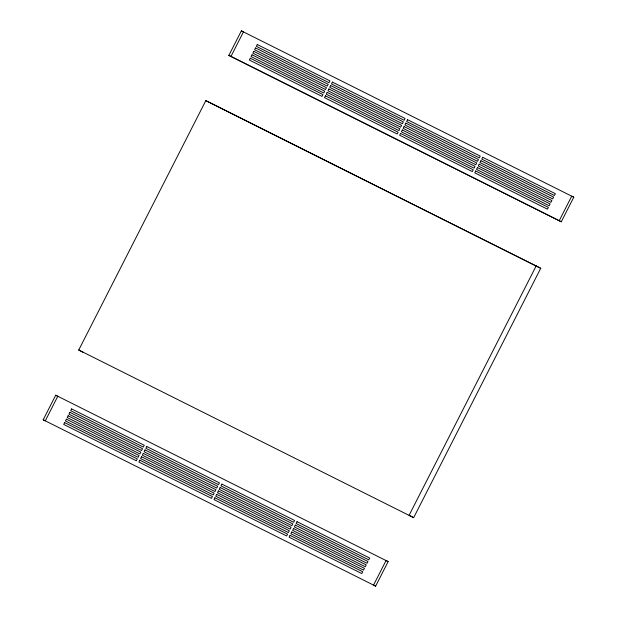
<?xml version="1.0" encoding="UTF-8"?>
<svg xmlns="http://www.w3.org/2000/svg" width="617" height="617" viewBox="0 0 617 617"><rect width="100%" height="100%" fill="white"/><g stroke="black" fill="none" stroke-linecap="round" stroke-linejoin="round"><path stroke-width="0.93" d="M43.205 419.784L55.715 395.227L388.139 561.601L375.63 586.15L43.205 419.784L45.272 420.863L57.774 396.307L55.715 395.227M78.752 350.009L205.823 100.625L540.723 268.287L413.66 517.671L78.752 350.009L83.303 352.384M228.861 55.399L241.37 30.85L573.795 197.216L561.285 221.773L228.861 55.399L561.285 221.773M230.928 56.479L243.437 31.93L241.37 30.85M536.181 265.912L409.11 515.295L413.66 517.671M559.226 220.693L571.728 196.137L573.795 197.216M540.723 268.287L205.823 100.625M388.139 561.601L386.072 560.521L373.563 585.07L375.63 586.15M64.638 422.606L63.721 424.419L136.372 460.768L137.29 458.955L64.638 422.606M66.381 419.182L65.464 420.995L138.115 457.344L139.041 455.531L66.381 419.182M68.132 415.758L67.207 417.57L139.858 453.919L140.784 452.107L68.132 415.758M69.875 412.333L68.95 414.146L141.609 450.495L142.527 448.682L69.875 412.333M71.618 408.909L70.7 410.721L143.352 447.07L144.27 445.258L71.618 408.909M250.301 58.229L249.376 60.034L322.035 96.391L322.953 94.578L250.301 58.229M252.044 54.805L251.127 56.61L323.778 92.966L324.696 91.154L252.044 54.805M253.788 51.381L252.87 53.185L325.521 89.542L326.447 87.73L253.788 51.381M255.538 47.956L254.613 49.761L327.265 86.118L328.19 84.305L255.538 47.956M257.281 44.532L256.356 46.337L329.015 82.693L329.933 80.881L257.281 44.532M139.781 460.197L138.856 462.01L211.508 498.359L212.433 496.554L139.781 460.197M141.524 456.773L140.599 458.585L213.258 494.934L214.176 493.13L141.524 456.773M143.267 453.356L142.342 455.161L215.001 491.51L215.919 489.705L143.267 453.356M145.01 449.932L144.093 451.737L216.744 488.086L217.662 486.281L145.01 449.932M146.753 446.507L145.836 448.312L218.487 484.661L219.413 482.856L146.753 446.507M325.437 95.82L324.519 97.633L397.171 133.982L398.096 132.169L325.437 95.82M327.18 92.396L326.262 94.208L398.914 130.557L399.839 128.745L327.18 92.396M328.93 88.971L328.005 90.784L400.657 127.133L401.582 125.32L328.93 88.971M330.673 85.547L329.748 87.359L402.407 123.709L403.325 121.896L330.673 85.547M332.416 82.123L331.499 83.935L404.15 120.284L405.068 118.479L332.416 82.123M214.917 497.796L213.991 499.6L286.65 535.957L287.568 534.145L214.917 497.796M216.66 494.371L215.742 496.176L288.394 532.533L289.311 530.72L216.66 494.371M218.403 490.947L217.485 492.759L290.137 529.108L291.062 527.296L218.403 490.947M220.153 487.523L219.228 489.335L291.88 525.684L292.805 523.872L220.153 487.523M221.896 484.098L220.971 485.911L293.63 522.26L294.548 520.447L221.896 484.098M400.58 133.419L399.654 135.223L472.306 171.572L473.231 169.768L400.58 133.419M402.323 129.994L401.397 131.799L474.057 168.148L474.974 166.343L402.323 129.994M404.066 126.57L403.148 128.375L475.8 164.724L476.717 162.919L404.066 126.57M405.809 123.145L404.891 124.95L477.543 161.299L478.468 159.495L405.809 123.145M407.552 119.721L406.634 121.526L479.286 157.883L480.211 156.07L407.552 119.721M290.052 535.386L289.134 537.199L361.786 573.548L362.711 571.743L290.052 535.386M291.795 531.962L290.877 533.774L363.529 570.123L364.454 568.319L291.795 531.962M293.545 528.538L292.62 530.35L365.272 566.699L366.197 564.894L293.545 528.538M295.288 525.113L294.363 526.926L367.022 563.275L367.94 561.47L295.288 525.113M297.032 521.689L296.114 523.501L368.765 559.85L369.683 558.046L297.032 521.689M475.715 171.009L474.789 172.822L547.449 209.171L548.366 207.358L475.715 171.009M477.458 167.585L476.54 169.397L549.192 205.746L550.109 203.934L477.458 167.585M479.201 164.161L478.283 165.973L550.935 202.322L551.86 200.51L479.201 164.161M480.952 160.736L480.026 162.549L552.678 198.898L553.603 197.085L480.952 160.736M482.695 157.312L481.769 159.124L554.428 195.473L555.346 193.661L482.695 157.312"/></g></svg>
